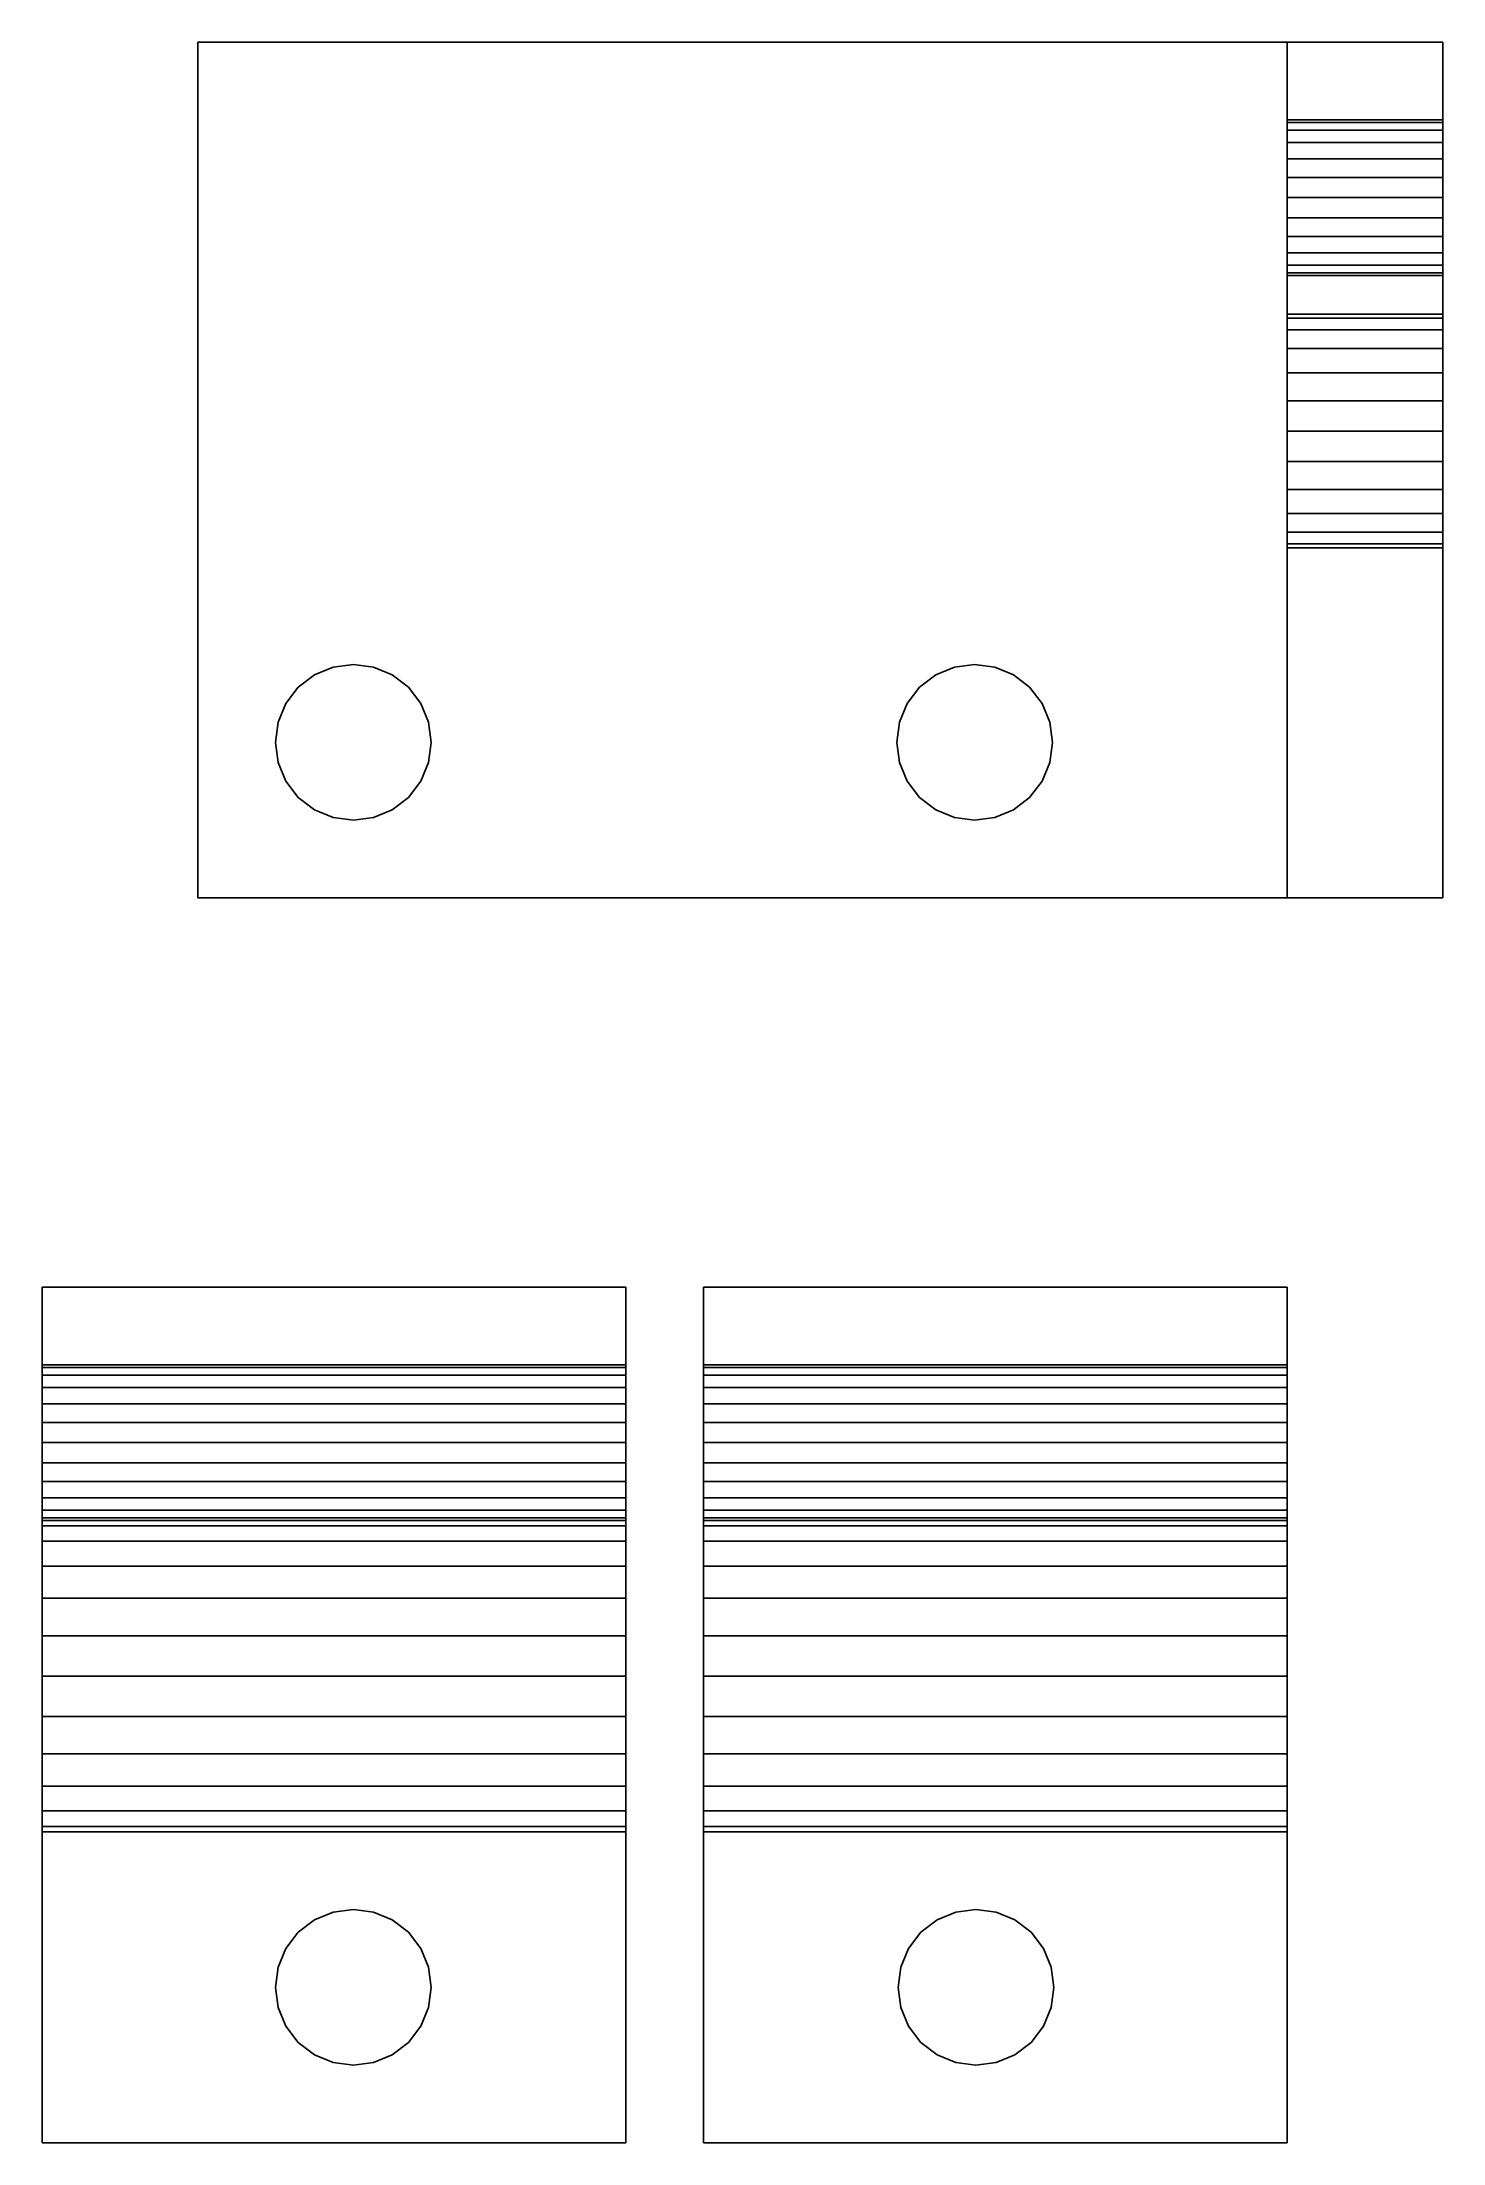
# Model space of a CAD drawing. Header units: metres. Extents: x 0 to 1.13, y 0 to 1.69.
import ezdxf

# ---------------------------------------------------------------- set-up
doc = ezdxf.new("R2010")
doc.units = ezdxf.units.M

msp = doc.modelspace()

# ---------------------------------------------------------------- linework, layer by layer
at = {"layer": 'MY3DLAYER'}
for p, q in [((0.125, 1.6875, 0.5), (0.125, 1, 0.5)), ((0.125, 1.6875, 0.625), (0.125, 1, 0.625)), ((0.125, 1.6875, 0.5), (0.125, 1.6875, 0.625)), ((1.125, 1.6875, 0.625), (0.125, 1.6875, 0.625)), ((1, 1.6875, 0.5), (0.125, 1.6875, 0.5)), ((1, 1.6875, 0.5), (1, 1, 0.5)), ((1, 1.6875, 0.5), (1, 1.6875, -0.375)), ((1, 1.6875, -0.375), (1, 1, -0.375)), ((1, 1.6875, -0.375), (1.125, 1.6875, -0.375)), ((1.125, 1.6875, 0.625), (1.125, 1.6875, -0.375)), ((1.125, 1.6875, -0.375), (1.125, 1, -0.375)), ((1.125, 1.6875, 0.625), (1.125, 1, 0.625)), ((1, 1.625, 0.375), (1, 1.6229, 0.3588)), ((1, 1.6229, 0.3912), (1, 1.625, 0.375)), ((1, 1.625, 0.375), (1.125, 1.625, 0.375)), ((1, 1.6166, 0.4063), (1, 1.6229, 0.3912)), ((1, 1.6229, 0.3588), (1, 1.6166, 0.3438)), ((1, 1.6229, 0.3912), (1.125, 1.6229, 0.3912)), ((1, 1.6229, 0.3588), (1.125, 1.6229, 0.3588)), ((1.125, 1.625, 0.375), (1.125, 1.6229, 0.3588)), ((1.125, 1.6229, 0.3912), (1.125, 1.625, 0.375)), ((1.125, 1.6229, 0.3588), (1.125, 1.6166, 0.3438)), ((1.125, 1.6166, 0.4063), (1.125, 1.6229, 0.3912)), ((1, 1.6067, 0.4192), (1, 1.6166, 0.4063)), ((1, 1.6166, 0.3438), (1, 1.6067, 0.3308)), ((1, 1.6166, 0.4063), (1.125, 1.6166, 0.4063)), ((1, 1.6166, 0.3438), (1.125, 1.6166, 0.3438)), ((1, 1.5938, 0.4291), (1, 1.6067, 0.4192)), ((1, 1.6067, 0.3308), (1, 1.5938, 0.3209)), ((1, 1.6067, 0.4192), (1.125, 1.6067, 0.4192)), ((1, 1.6067, 0.3308), (1.125, 1.6067, 0.3308)), ((1.125, 1.6166, 0.3438), (1.125, 1.6067, 0.3308)), ((1.125, 1.6067, 0.4192), (1.125, 1.6166, 0.4063)), ((1.125, 1.6067, 0.3308), (1.125, 1.5938, 0.3209)), ((1.125, 1.5938, 0.4291), (1.125, 1.6067, 0.4192)), ((1, 1.5787, 0.4354), (1, 1.5938, 0.4291)), ((1, 1.5938, 0.3209), (1, 1.5787, 0.3146)), ((1, 1.5938, 0.4291), (1.125, 1.5938, 0.4291)), ((1, 1.5938, 0.3209), (1.125, 1.5938, 0.3209)), ((1.125, 1.5938, 0.3209), (1.125, 1.5787, 0.3146)), ((1.125, 1.5787, 0.4354), (1.125, 1.5938, 0.4291)), ((1, 1.5625, 0.4375), (1, 1.5787, 0.4354)), ((1, 1.5787, 0.3146), (1, 1.5625, 0.3125)), ((1, 1.5787, 0.4354), (1.125, 1.5787, 0.4354)), ((1, 1.5787, 0.3146), (1.125, 1.5787, 0.3146)), ((1.125, 1.5787, 0.3146), (1.125, 1.5625, 0.3125)), ((1.125, 1.5625, 0.4375), (1.125, 1.5787, 0.4354)), ((1, 1.5463, 0.4354), (1, 1.5625, 0.4375)), ((1, 1.5625, 0.3125), (1, 1.5463, 0.3146)), ((1, 1.5625, 0.4375), (1.125, 1.5625, 0.4375)), ((1, 1.5625, 0.3125), (1.125, 1.5625, 0.3125)), ((1.125, 1.5625, 0.3125), (1.125, 1.5463, 0.3146)), ((1.125, 1.5463, 0.4354), (1.125, 1.5625, 0.4375)), ((1, 1.5313, 0.4291), (1, 1.5463, 0.4354)), ((1, 1.5463, 0.3146), (1, 1.5313, 0.3209)), ((1, 1.5463, 0.3146), (1.125, 1.5463, 0.3146)), ((1, 1.5463, 0.4354), (1.125, 1.5463, 0.4354)), ((1.125, 1.5463, 0.3146), (1.125, 1.5313, 0.3209)), ((1.125, 1.5313, 0.4291), (1.125, 1.5463, 0.4354)), ((1, 1.5183, 0.4192), (1, 1.5313, 0.4291)), ((1, 1.5313, 0.3209), (1, 1.5183, 0.3308)), ((1, 1.5313, 0.4291), (1.125, 1.5313, 0.4291)), ((1, 1.5313, 0.3209), (1.125, 1.5313, 0.3209)), ((1.125, 1.5313, 0.3209), (1.125, 1.5183, 0.3308)), ((1.125, 1.5183, 0.4192), (1.125, 1.5313, 0.4291)), ((1, 1.5084, 0.4063), (1, 1.5183, 0.4192)), ((1, 1.5183, 0.3308), (1, 1.5084, 0.3438)), ((1, 1.5183, 0.4192), (1.125, 1.5183, 0.4192)), ((1, 1.5183, 0.3308), (1.125, 1.5183, 0.3308)), ((1, 1.5084, 0.3438), (1, 1.5021, 0.3588)), ((1, 1.5021, 0.3912), (1, 1.5084, 0.4063)), ((1, 1.5084, 0.3438), (1.125, 1.5084, 0.3438)), ((1, 1.5084, 0.4063), (1.125, 1.5084, 0.4063)), ((1, 1.5021, 0.3588), (1, 1.5, 0.375)), ((1, 1.5, 0.375), (1, 1.5021, 0.3912)), ((1, 1.5021, 0.3588), (1.125, 1.5021, 0.3588)), ((1, 1.5021, 0.3912), (1.125, 1.5021, 0.3912)), ((1.125, 1.5084, 0.4063), (1.125, 1.5183, 0.4192)), ((1.125, 1.5183, 0.3308), (1.125, 1.5084, 0.3438)), ((1.125, 1.5021, 0.3912), (1.125, 1.5084, 0.4063)), ((1.125, 1.5084, 0.3438), (1.125, 1.5021, 0.3588)), ((1.125, 1.5021, 0.3588), (1.125, 1.5, 0.375)), ((1.125, 1.5, 0.375), (1.125, 1.5021, 0.3912)), ((1, 1.5, 0.375), (1.125, 1.5, 0.375)), ((1, 1.4688, 0.1875), (1, 1.4656, 0.2118)), ((1, 1.4656, 0.1632), (1, 1.4688, 0.1875)), ((1.125, 1.4688, 0.1875), (1, 1.4688, 0.1875)), ((1.125, 1.4688, 0.1875), (1.125, 1.4656, 0.2118)), ((1.125, 1.4656, 0.1632), (1.125, 1.4688, 0.1875)), ((1, 1.4656, 0.2118), (1, 1.4562, 0.2344)), ((1, 1.4562, 0.1406), (1, 1.4656, 0.1632)), ((1.125, 1.4656, 0.2118), (1, 1.4656, 0.2118)), ((1.125, 1.4656, 0.1632), (1, 1.4656, 0.1632)), ((1, 1.4562, 0.2344), (1, 1.4413, 0.2538)), ((1, 1.4413, 0.1212), (1, 1.4562, 0.1406)), ((1.125, 1.4562, 0.1406), (1, 1.4562, 0.1406)), ((1.125, 1.4562, 0.2344), (1, 1.4562, 0.2344)), ((1.125, 1.4562, 0.1406), (1.125, 1.4656, 0.1632)), ((1.125, 1.4656, 0.2118), (1.125, 1.4562, 0.2344)), ((1.125, 1.4413, 0.1212), (1.125, 1.4562, 0.1406)), ((1.125, 1.4562, 0.2344), (1.125, 1.4413, 0.2538)), ((1, 1.4413, 0.2538), (1, 1.4219, 0.2687)), ((1, 1.4219, 0.1063), (1, 1.4413, 0.1212)), ((1.125, 1.4413, 0.1212), (1, 1.4413, 0.1212)), ((1.125, 1.4413, 0.2538), (1, 1.4413, 0.2538)), ((1.125, 1.4219, 0.1063), (1.125, 1.4413, 0.1212)), ((1.125, 1.4413, 0.2538), (1.125, 1.4219, 0.2687)), ((1, 1.4219, 0.2687), (1, 1.3993, 0.2781)), ((1, 1.3993, 0.0969), (1, 1.4219, 0.1063)), ((1.125, 1.4219, 0.1063), (1, 1.4219, 0.1063)), ((1.125, 1.4219, 0.2687), (1, 1.4219, 0.2687)), ((1.125, 1.3993, 0.0969), (1.125, 1.4219, 0.1063)), ((1.125, 1.4219, 0.2687), (1.125, 1.3993, 0.2781)), ((1, 1.3993, 0.2781), (1, 1.375, 0.2813)), ((1, 1.375, 0.0938), (1, 1.3993, 0.0969)), ((1.125, 1.3993, 0.0969), (1, 1.3993, 0.0969)), ((1.125, 1.3993, 0.2781), (1, 1.3993, 0.2781)), ((1.125, 1.375, 0.0938), (1.125, 1.3993, 0.0969)), ((1.125, 1.3993, 0.2781), (1.125, 1.375, 0.2813)), ((1, 1.375, 0.2813), (1, 1.3507, 0.2781)), ((1, 1.3507, 0.0969), (1, 1.375, 0.0938)), ((1.125, 1.375, 0.0938), (1, 1.375, 0.0938)), ((1.125, 1.375, 0.2813), (1, 1.375, 0.2813)), ((1.125, 1.3507, 0.0969), (1.125, 1.375, 0.0938)), ((1.125, 1.375, 0.2813), (1.125, 1.3507, 0.2781)), ((1, 1.3507, 0.2781), (1, 1.3281, 0.2687)), ((1, 1.3281, 0.1063), (1, 1.3507, 0.0969)), ((1.125, 1.3507, 0.0969), (1, 1.3507, 0.0969)), ((1.125, 1.3507, 0.2781), (1, 1.3507, 0.2781)), ((1.125, 1.3281, 0.1063), (1.125, 1.3507, 0.0969)), ((1.125, 1.3507, 0.2781), (1.125, 1.3281, 0.2687)), ((1, 1.3281, 0.2687), (1, 1.3087, 0.2538)), ((1, 1.3087, 0.1212), (1, 1.3281, 0.1063)), ((1.125, 1.3281, 0.1063), (1, 1.3281, 0.1063)), ((1.125, 1.3281, 0.2687), (1, 1.3281, 0.2687)), ((1.125, 1.3087, 0.1212), (1.125, 1.3281, 0.1063)), ((1.125, 1.3281, 0.2687), (1.125, 1.3087, 0.2538)), ((1, 1.3087, 0.2538), (1, 1.2938, 0.2344)), ((1, 1.2938, 0.1406), (1, 1.3087, 0.1212)), ((1.125, 1.3087, 0.1212), (1, 1.3087, 0.1212)), ((1.125, 1.3087, 0.2538), (1, 1.3087, 0.2538)), ((1.125, 1.2938, 0.1406), (1.125, 1.3087, 0.1212)), ((1.125, 1.3087, 0.2538), (1.125, 1.2938, 0.2344)), ((1, 1.2938, 0.2344), (1, 1.2844, 0.2118)), ((1, 1.2844, 0.1632), (1, 1.2938, 0.1406)), ((1.125, 1.2938, 0.1406), (1, 1.2938, 0.1406)), ((1.125, 1.2938, 0.2344), (1, 1.2938, 0.2344)), ((1, 1.2844, 0.2118), (1, 1.2813, 0.1875)), ((1, 1.2813, 0.1875), (1, 1.2844, 0.1632)), ((1.125, 1.2844, 0.1632), (1, 1.2844, 0.1632)), ((1.125, 1.2844, 0.2118), (1, 1.2844, 0.2118)), ((1.125, 1.2844, 0.1632), (1.125, 1.2938, 0.1406)), ((1.125, 1.2938, 0.2344), (1.125, 1.2844, 0.2118)), ((1.125, 1.2813, 0.1875), (1.125, 1.2844, 0.1632)), ((1.125, 1.2844, 0.2118), (1.125, 1.2813, 0.1875)), ((1.125, 1.2813, 0.1875), (1, 1.2813, 0.1875)), ((0.2187, 1.1791, 0.625), (0.2338, 1.1854, 0.625)), ((0.2187, 1.1791, 0.5), (0.2338, 1.1854, 0.5)), ((0.2338, 1.1854, 0.625), (0.25, 1.1875, 0.625)), ((0.2338, 1.1854, 0.5), (0.25, 1.1875, 0.5)), ((0.2338, 1.1854, 0.5), (0.2338, 1.1854, 0.625)), ((0.25, 1.1875, 0.625), (0.2662, 1.1854, 0.625)), ((0.25, 1.1875, 0.5), (0.2662, 1.1854, 0.5)), ((0.25, 1.1875, 0.5), (0.25, 1.1875, 0.625)), ((0.2662, 1.1854, 0.625), (0.2812, 1.1791, 0.625)), ((0.2662, 1.1854, 0.5), (0.2812, 1.1791, 0.5)), ((0.2662, 1.1854, 0.5), (0.2662, 1.1854, 0.625)), ((0.7177, 1.1791, 0.5), (0.7328, 1.1854, 0.5)), ((0.7177, 1.1791, 0.625), (0.7328, 1.1854, 0.625)), ((0.7328, 1.1854, 0.625), (0.7489, 1.1875, 0.625)), ((0.7328, 1.1854, 0.5), (0.7489, 1.1875, 0.5)), ((0.7328, 1.1854, 0.5), (0.7328, 1.1854, 0.625)), ((0.7489, 1.1875, 0.5), (0.7651, 1.1854, 0.5)), ((0.7489, 1.1875, 0.625), (0.7651, 1.1854, 0.625)), ((0.7489, 1.1875, 0.5), (0.7489, 1.1875, 0.625)), ((0.7651, 1.1854, 0.5), (0.7802, 1.1791, 0.5)), ((0.7651, 1.1854, 0.625), (0.7802, 1.1791, 0.625)), ((0.7651, 1.1854, 0.5), (0.7651, 1.1854, 0.625)), ((0.1959, 1.1563, 0.625), (0.2058, 1.1692, 0.625)), ((0.1959, 1.1563, 0.5), (0.2058, 1.1692, 0.5)), ((0.2058, 1.1692, 0.625), (0.2187, 1.1791, 0.625)), ((0.2058, 1.1692, 0.5), (0.2187, 1.1791, 0.5)), ((0.2058, 1.1692, 0.5), (0.2058, 1.1692, 0.625)), ((0.2187, 1.1791, 0.5), (0.2187, 1.1791, 0.625)), ((0.2812, 1.1791, 0.625), (0.2942, 1.1692, 0.625)), ((0.2812, 1.1791, 0.5), (0.2812, 1.1791, 0.625)), ((0.2812, 1.1791, 0.5), (0.2942, 1.1692, 0.5)), ((0.2942, 1.1692, 0.625), (0.3041, 1.1563, 0.625)), ((0.2942, 1.1692, 0.5), (0.3041, 1.1563, 0.5)), ((0.2942, 1.1692, 0.5), (0.2942, 1.1692, 0.625)), ((0.6948, 1.1563, 0.625), (0.7047, 1.1692, 0.625)), ((0.6948, 1.1563, 0.5), (0.7047, 1.1692, 0.5)), ((0.7047, 1.1692, 0.625), (0.7177, 1.1791, 0.625)), ((0.7047, 1.1692, 0.5), (0.7177, 1.1791, 0.5)), ((0.7047, 1.1692, 0.5), (0.7047, 1.1692, 0.625)), ((0.7177, 1.1791, 0.5), (0.7177, 1.1791, 0.625)), ((0.7802, 1.1791, 0.625), (0.7931, 1.1692, 0.625)), ((0.7802, 1.1791, 0.5), (0.7931, 1.1692, 0.5)), ((0.7802, 1.1791, 0.5), (0.7802, 1.1791, 0.625)), ((0.7931, 1.1692, 0.625), (0.8031, 1.1563, 0.625)), ((0.7931, 1.1692, 0.5), (0.8031, 1.1563, 0.5)), ((0.7931, 1.1692, 0.5), (0.7931, 1.1692, 0.625)), ((0.1896, 1.1412, 0.625), (0.1959, 1.1563, 0.625)), ((0.1896, 1.1412, 0.5), (0.1959, 1.1563, 0.5)), ((0.1959, 1.1563, 0.5), (0.1959, 1.1563, 0.625)), ((0.3041, 1.1563, 0.625), (0.3104, 1.1412, 0.625)), ((0.3041, 1.1563, 0.5), (0.3104, 1.1412, 0.5)), ((0.3041, 1.1563, 0.5), (0.3041, 1.1563, 0.625)), ((0.6886, 1.1412, 0.5), (0.6948, 1.1563, 0.5)), ((0.6886, 1.1412, 0.625), (0.6948, 1.1563, 0.625)), ((0.6948, 1.1563, 0.5), (0.6948, 1.1563, 0.625)), ((0.8031, 1.1563, 0.625), (0.8093, 1.1412, 0.625)), ((0.8031, 1.1563, 0.5), (0.8093, 1.1412, 0.5)), ((0.8031, 1.1563, 0.5), (0.8031, 1.1563, 0.625)), ((0.1875, 1.125, 0.625), (0.1896, 1.1412, 0.625)), ((0.1875, 1.125, 0.5), (0.1896, 1.1412, 0.5)), ((0.1896, 1.1412, 0.5), (0.1896, 1.1412, 0.625)), ((0.3104, 1.1412, 0.625), (0.3125, 1.125, 0.625)), ((0.3104, 1.1412, 0.5), (0.3125, 1.125, 0.5)), ((0.3104, 1.1412, 0.5), (0.3104, 1.1412, 0.625)), ((0.6864, 1.125, 0.5), (0.6886, 1.1412, 0.5)), ((0.6864, 1.125, 0.625), (0.6886, 1.1412, 0.625)), ((0.6886, 1.1412, 0.5), (0.6886, 1.1412, 0.625)), ((0.8093, 1.1412, 0.625), (0.8114, 1.125, 0.625)), ((0.8093, 1.1412, 0.5), (0.8114, 1.125, 0.5)), ((0.8093, 1.1412, 0.5), (0.8093, 1.1412, 0.625)), ((0.1896, 1.1088, 0.625), (0.1875, 1.125, 0.625)), ((0.1896, 1.1088, 0.5), (0.1875, 1.125, 0.5)), ((0.1875, 1.125, 0.5), (0.1875, 1.125, 0.625)), ((0.3125, 1.125, 0.625), (0.3104, 1.1088, 0.625)), ((0.3125, 1.125, 0.5), (0.3104, 1.1088, 0.5)), ((0.3125, 1.125, 0.5), (0.3125, 1.125, 0.625)), ((0.6886, 1.1088, 0.625), (0.6864, 1.125, 0.625)), ((0.6886, 1.1088, 0.5), (0.6864, 1.125, 0.5)), ((0.6864, 1.125, 0.5), (0.6864, 1.125, 0.625)), ((0.8114, 1.125, 0.625), (0.8093, 1.1088, 0.625)), ((0.8114, 1.125, 0.5), (0.8093, 1.1088, 0.5)), ((0.8114, 1.125, 0.5), (0.8114, 1.125, 0.625)), ((0.1959, 1.0938, 0.625), (0.1896, 1.1088, 0.625)), ((0.1959, 1.0938, 0.5), (0.1896, 1.1088, 0.5)), ((0.1896, 1.1088, 0.5), (0.1896, 1.1088, 0.625)), ((0.3104, 1.1088, 0.625), (0.3041, 1.0938, 0.625)), ((0.3104, 1.1088, 0.5), (0.3041, 1.0938, 0.5)), ((0.3104, 1.1088, 0.5), (0.3104, 1.1088, 0.625)), ((0.6948, 1.0938, 0.625), (0.6886, 1.1088, 0.625)), ((0.6948, 1.0938, 0.5), (0.6886, 1.1088, 0.5)), ((0.6886, 1.1088, 0.5), (0.6886, 1.1088, 0.625)), ((0.8093, 1.1088, 0.625), (0.8031, 1.0938, 0.625)), ((0.8093, 1.1088, 0.5), (0.8031, 1.0938, 0.5)), ((0.8093, 1.1088, 0.5), (0.8093, 1.1088, 0.625)), ((0.2058, 1.0808, 0.625), (0.1959, 1.0938, 0.625)), ((0.2058, 1.0808, 0.5), (0.1959, 1.0938, 0.5)), ((0.1959, 1.0938, 0.5), (0.1959, 1.0938, 0.625)), ((0.2187, 1.0709, 0.625), (0.2058, 1.0808, 0.625)), ((0.2187, 1.0709, 0.5), (0.2058, 1.0808, 0.5)), ((0.2058, 1.0808, 0.5), (0.2058, 1.0808, 0.625)), ((0.2942, 1.0808, 0.625), (0.2812, 1.0709, 0.625)), ((0.2942, 1.0808, 0.5), (0.2812, 1.0709, 0.5)), ((0.3041, 1.0938, 0.625), (0.2942, 1.0808, 0.625)), ((0.3041, 1.0938, 0.5), (0.2942, 1.0808, 0.5)), ((0.2942, 1.0808, 0.5), (0.2942, 1.0808, 0.625)), ((0.3041, 1.0938, 0.5), (0.3041, 1.0938, 0.625)), ((0.7047, 1.0808, 0.625), (0.6948, 1.0938, 0.625)), ((0.7047, 1.0808, 0.5), (0.6948, 1.0938, 0.5)), ((0.6948, 1.0938, 0.5), (0.6948, 1.0938, 0.625)), ((0.7177, 1.0709, 0.625), (0.7047, 1.0808, 0.625)), ((0.7177, 1.0709, 0.5), (0.7047, 1.0808, 0.5)), ((0.7047, 1.0808, 0.5), (0.7047, 1.0808, 0.625)), ((0.7931, 1.0808, 0.625), (0.7802, 1.0709, 0.625)), ((0.7931, 1.0808, 0.5), (0.7802, 1.0709, 0.5)), ((0.8031, 1.0938, 0.625), (0.7931, 1.0808, 0.625)), ((0.8031, 1.0938, 0.5), (0.7931, 1.0808, 0.5)), ((0.7931, 1.0808, 0.5), (0.7931, 1.0808, 0.625)), ((0.8031, 1.0938, 0.5), (0.8031, 1.0938, 0.625)), ((0.2338, 1.0646, 0.625), (0.2187, 1.0709, 0.625)), ((0.2187, 1.0709, 0.5), (0.2187, 1.0709, 0.625)), ((0.2338, 1.0646, 0.5), (0.2187, 1.0709, 0.5)), ((0.25, 1.0625, 0.625), (0.2338, 1.0646, 0.625)), ((0.25, 1.0625, 0.5), (0.2338, 1.0646, 0.5)), ((0.2338, 1.0646, 0.5), (0.2338, 1.0646, 0.625)), ((0.2662, 1.0646, 0.625), (0.25, 1.0625, 0.625)), ((0.2662, 1.0646, 0.5), (0.25, 1.0625, 0.5)), ((0.2812, 1.0709, 0.625), (0.2662, 1.0646, 0.625)), ((0.2812, 1.0709, 0.5), (0.2662, 1.0646, 0.5)), ((0.2662, 1.0646, 0.5), (0.2662, 1.0646, 0.625)), ((0.2812, 1.0709, 0.5), (0.2812, 1.0709, 0.625)), ((0.7328, 1.0646, 0.625), (0.7177, 1.0709, 0.625)), ((0.7328, 1.0646, 0.5), (0.7177, 1.0709, 0.5)), ((0.7177, 1.0709, 0.5), (0.7177, 1.0709, 0.625)), ((0.7489, 1.0625, 0.625), (0.7328, 1.0646, 0.625)), ((0.7489, 1.0625, 0.5), (0.7328, 1.0646, 0.5)), ((0.7328, 1.0646, 0.5), (0.7328, 1.0646, 0.625)), ((0.7651, 1.0646, 0.625), (0.7489, 1.0625, 0.625)), ((0.7651, 1.0646, 0.5), (0.7489, 1.0625, 0.5)), ((0.7802, 1.0709, 0.625), (0.7651, 1.0646, 0.625)), ((0.7802, 1.0709, 0.5), (0.7651, 1.0646, 0.5)), ((0.7651, 1.0646, 0.5), (0.7651, 1.0646, 0.625)), ((0.7802, 1.0709, 0.5), (0.7802, 1.0709, 0.625)), ((0.25, 1.0625, 0.5), (0.25, 1.0625, 0.625)), ((0.7489, 1.0625, 0.5), (0.7489, 1.0625, 0.625)), ((0.125, 1, 0.5), (0.125, 1, 0.625)), ((0.125, 1, 0.625), (1.125, 1, 0.625)), ((0.125, 1, 0.5), (1, 1, 0.5)), ((1, 1, 0.5), (1, 1, -0.375)), ((1, 1, -0.375), (1.125, 1, -0.375)), ((1.125, 1, 0.625), (1.125, 1, -0.375)), ((0, 0, 0.5), (0, 0.6875, 0.5)), ((0, 0.6875), (0, 0.6875, 0.5)), ((0, 0), (0, 0.6875)), ((0, 0.6875, 0.5), (0.4688, 0.6875, 0.5)), ((0.4688, 0.6875), (0, 0.6875)), ((0.4688, 0), (0.4688, 0.6875)), ((0.4688, 0.6875), (0.4688, 0.6875, 0.5)), ((0.4688, 0.6875, 0.5), (0.4688, 0, 0.5)), ((0.5313, 0.6875), (1, 0.6875)), ((0.5313, 0), (0.5313, 0.6875)), ((0.5313, 0.6875), (0.5313, 0.6875, 0.5)), ((1, 0.6875, 0.5), (0.5313, 0.6875, 0.5)), ((0.5313, 0.6875, 0.5), (0.5313, 0, 0.5)), ((1, 0), (1, 0.6875)), ((1, 0.6875), (1, 0.6875, 0.5)), ((1, 0, 0.5), (1, 0.6875, 0.5)), ((0, 0.625, 0.375), (0, 0.6229, 0.3588)), ((0, 0.6229, 0.3912), (0, 0.625, 0.375)), ((0, 0.625, 0.375), (0.4688, 0.625, 0.375)), ((0.4688, 0.6229, 0.3912), (0.4688, 0.625, 0.375)), ((0.4688, 0.625, 0.375), (0.4688, 0.6229, 0.3588)), ((0.5313, 0.625, 0.375), (0.5313, 0.6229, 0.3588)), ((0.5313, 0.6229, 0.3912), (0.5313, 0.625, 0.375)), ((1, 0.625, 0.375), (0.5313, 0.625, 0.375)), ((1, 0.6229, 0.3912), (1, 0.625, 0.375)), ((1, 0.625, 0.375), (1, 0.6229, 0.3588)), ((0, 0.6229, 0.3588), (0, 0.6166, 0.3438)), ((0, 0.6166, 0.4063), (0, 0.6229, 0.3912)), ((0, 0.6229, 0.3912), (0.4688, 0.6229, 0.3912)), ((0, 0.6229, 0.3588), (0.4688, 0.6229, 0.3588)), ((0, 0.6166, 0.3438), (0, 0.6067, 0.3308)), ((0, 0.6067, 0.4192), (0, 0.6166, 0.4063)), ((0, 0.6166, 0.4063), (0.4688, 0.6166, 0.4063)), ((0, 0.6166, 0.3438), (0.4688, 0.6166, 0.3438)), ((0.4688, 0.6166, 0.4063), (0.4688, 0.6229, 0.3912)), ((0.4688, 0.6229, 0.3588), (0.4688, 0.6166, 0.3438)), ((0.4688, 0.6067, 0.4192), (0.4688, 0.6166, 0.4063)), ((0.4688, 0.6166, 0.3438), (0.4688, 0.6067, 0.3308)), ((0.5313, 0.6229, 0.3588), (0.5313, 0.6166, 0.3438)), ((0.5313, 0.6166, 0.4063), (0.5313, 0.6229, 0.3912)), ((1, 0.6229, 0.3912), (0.5313, 0.6229, 0.3912)), ((1, 0.6229, 0.3588), (0.5313, 0.6229, 0.3588)), ((0.5313, 0.6166, 0.3438), (0.5313, 0.6067, 0.3308)), ((0.5313, 0.6067, 0.4192), (0.5313, 0.6166, 0.4063)), ((1, 0.6166, 0.4063), (0.5313, 0.6166, 0.4063)), ((1, 0.6166, 0.3438), (0.5313, 0.6166, 0.3438)), ((1, 0.6166, 0.4063), (1, 0.6229, 0.3912)), ((1, 0.6229, 0.3588), (1, 0.6166, 0.3438)), ((1, 0.6067, 0.4192), (1, 0.6166, 0.4063)), ((1, 0.6166, 0.3438), (1, 0.6067, 0.3308)), ((0, 0.6067, 0.3308), (0, 0.5938, 0.3209)), ((0, 0.5938, 0.4291), (0, 0.6067, 0.4192)), ((0, 0.6067, 0.4192), (0.4688, 0.6067, 0.4192)), ((0, 0.6067, 0.3308), (0.4688, 0.6067, 0.3308)), ((0, 0.5938, 0.3209), (0, 0.5787, 0.3146)), ((0, 0.5787, 0.4354), (0, 0.5938, 0.4291)), ((0, 0.5938, 0.4291), (0.4688, 0.5938, 0.4291)), ((0, 0.5938, 0.3209), (0.4688, 0.5938, 0.3209)), ((0.4688, 0.5938, 0.4291), (0.4688, 0.6067, 0.4192)), ((0.4688, 0.6067, 0.3308), (0.4688, 0.5938, 0.3209)), ((0.4688, 0.5787, 0.4354), (0.4688, 0.5938, 0.4291)), ((0.4688, 0.5938, 0.3209), (0.4688, 0.5787, 0.3146)), ((0.5313, 0.6067, 0.3308), (0.5313, 0.5938, 0.3209)), ((0.5313, 0.5938, 0.4291), (0.5313, 0.6067, 0.4192)), ((1, 0.6067, 0.4192), (0.5313, 0.6067, 0.4192)), ((1, 0.6067, 0.3308), (0.5313, 0.6067, 0.3308)), ((0.5313, 0.5938, 0.3209), (0.5313, 0.5787, 0.3146)), ((0.5313, 0.5787, 0.4354), (0.5313, 0.5938, 0.4291)), ((1, 0.5938, 0.4291), (0.5313, 0.5938, 0.4291)), ((1, 0.5938, 0.3209), (0.5313, 0.5938, 0.3209)), ((1, 0.5938, 0.4291), (1, 0.6067, 0.4192)), ((1, 0.6067, 0.3308), (1, 0.5938, 0.3209)), ((1, 0.5787, 0.4354), (1, 0.5938, 0.4291)), ((1, 0.5938, 0.3209), (1, 0.5787, 0.3146)), ((0, 0.5787, 0.3146), (0, 0.5625, 0.3125)), ((0, 0.5625, 0.4375), (0, 0.5787, 0.4354)), ((0, 0.5787, 0.4354), (0.4688, 0.5787, 0.4354)), ((0, 0.5787, 0.3146), (0.4688, 0.5787, 0.3146)), ((0.4688, 0.5625, 0.4375), (0.4688, 0.5787, 0.4354)), ((0.4688, 0.5787, 0.3146), (0.4688, 0.5625, 0.3125)), ((0.5313, 0.5787, 0.3146), (0.5313, 0.5625, 0.3125)), ((0.5313, 0.5625, 0.4375), (0.5313, 0.5787, 0.4354)), ((1, 0.5787, 0.4354), (0.5313, 0.5787, 0.4354)), ((1, 0.5787, 0.3146), (0.5313, 0.5787, 0.3146)), ((1, 0.5625, 0.4375), (1, 0.5787, 0.4354)), ((1, 0.5787, 0.3146), (1, 0.5625, 0.3125)), ((0, 0.5625, 0.3125), (0, 0.5463, 0.3146)), ((0, 0.5463, 0.4354), (0, 0.5625, 0.4375)), ((0, 0.5625, 0.4375), (0.4688, 0.5625, 0.4375)), ((0, 0.5625, 0.3125), (0.4688, 0.5625, 0.3125)), ((0.4688, 0.5463, 0.4354), (0.4688, 0.5625, 0.4375)), ((0.4688, 0.5625, 0.3125), (0.4688, 0.5463, 0.3146)), ((0.5313, 0.5625, 0.3125), (0.5313, 0.5463, 0.3146)), ((0.5313, 0.5463, 0.4354), (0.5313, 0.5625, 0.4375)), ((1, 0.5625, 0.4375), (0.5313, 0.5625, 0.4375)), ((1, 0.5625, 0.3125), (0.5313, 0.5625, 0.3125)), ((1, 0.5463, 0.4354), (1, 0.5625, 0.4375)), ((1, 0.5625, 0.3125), (1, 0.5463, 0.3146)), ((0, 0.5463, 0.3146), (0, 0.5313, 0.3209)), ((0, 0.5313, 0.4291), (0, 0.5463, 0.4354)), ((0, 0.5463, 0.4354), (0.4688, 0.5463, 0.4354)), ((0, 0.5463, 0.3146), (0.4688, 0.5463, 0.3146)), ((0.4688, 0.5313, 0.4291), (0.4688, 0.5463, 0.4354)), ((0.4688, 0.5463, 0.3146), (0.4688, 0.5313, 0.3209)), ((0.5313, 0.5463, 0.3146), (0.5313, 0.5313, 0.3209)), ((0.5313, 0.5313, 0.4291), (0.5313, 0.5463, 0.4354)), ((1, 0.5463, 0.4354), (0.5313, 0.5463, 0.4354)), ((1, 0.5463, 0.3146), (0.5313, 0.5463, 0.3146)), ((1, 0.5313, 0.4291), (1, 0.5463, 0.4354)), ((1, 0.5463, 0.3146), (1, 0.5313, 0.3209)), ((0, 0.5313, 0.3209), (0, 0.5183, 0.3308)), ((0, 0.5183, 0.4192), (0, 0.5313, 0.4291)), ((0, 0.5313, 0.4291), (0.4688, 0.5313, 0.4291)), ((0, 0.5313, 0.3209), (0.4688, 0.5313, 0.3209)), ((0.4688, 0.5183, 0.4192), (0.4688, 0.5313, 0.4291)), ((0.4688, 0.5313, 0.3209), (0.4688, 0.5183, 0.3308)), ((0.5313, 0.5313, 0.3209), (0.5313, 0.5183, 0.3308)), ((0.5313, 0.5183, 0.4192), (0.5313, 0.5313, 0.4291)), ((1, 0.5313, 0.4291), (0.5313, 0.5313, 0.4291)), ((1, 0.5313, 0.3209), (0.5313, 0.5313, 0.3209)), ((1, 0.5183, 0.4192), (1, 0.5313, 0.4291)), ((1, 0.5313, 0.3209), (1, 0.5183, 0.3308)), ((0, 0.5183, 0.3308), (0, 0.5084, 0.3438)), ((0, 0.5084, 0.4063), (0, 0.5183, 0.4192)), ((0, 0.5183, 0.4192), (0.4688, 0.5183, 0.4192)), ((0, 0.5183, 0.3308), (0.4688, 0.5183, 0.3308)), ((0, 0.5084, 0.3438), (0, 0.5021, 0.3588)), ((0, 0.5021, 0.3912), (0, 0.5084, 0.4063)), ((0, 0.5084, 0.4063), (0.4688, 0.5084, 0.4063)), ((0, 0.5084, 0.3438), (0.4688, 0.5084, 0.3438)), ((0.4688, 0.5084, 0.4063), (0.4688, 0.5183, 0.4192)), ((0.4688, 0.5183, 0.3308), (0.4688, 0.5084, 0.3438)), ((0.4688, 0.5021, 0.3912), (0.4688, 0.5084, 0.4063)), ((0.4688, 0.5084, 0.3438), (0.4688, 0.5021, 0.3588)), ((0.5313, 0.5183, 0.3308), (0.5313, 0.5084, 0.3438)), ((0.5313, 0.5084, 0.4063), (0.5313, 0.5183, 0.4192)), ((1, 0.5183, 0.4192), (0.5313, 0.5183, 0.4192)), ((1, 0.5183, 0.3308), (0.5313, 0.5183, 0.3308)), ((0.5313, 0.5084, 0.3438), (0.5313, 0.5021, 0.3588)), ((0.5313, 0.5021, 0.3912), (0.5313, 0.5084, 0.4063)), ((1, 0.5084, 0.4063), (0.5313, 0.5084, 0.4063)), ((1, 0.5084, 0.3438), (0.5313, 0.5084, 0.3438)), ((1, 0.5084, 0.4063), (1, 0.5183, 0.4192)), ((1, 0.5183, 0.3308), (1, 0.5084, 0.3438)), ((1, 0.5021, 0.3912), (1, 0.5084, 0.4063)), ((1, 0.5084, 0.3438), (1, 0.5021, 0.3588)), ((0, 0.5, 0.375), (0, 0.5021, 0.3912)), ((0, 0.5021, 0.3588), (0, 0.5, 0.375)), ((0, 0.5021, 0.3912), (0.4688, 0.5021, 0.3912)), ((0, 0.5021, 0.3588), (0.4688, 0.5021, 0.3588)), ((0, 0.5, 0.1875), (0, 0.4957, 0.1551)), ((0, 0.4957, 0.2199), (0, 0.5, 0.1875)), ((0, 0.5, 0.1875), (0.4688, 0.5, 0.1875)), ((0, 0.5, 0.375), (0.4688, 0.5, 0.375)), ((0, 0.4957, 0.1551), (0, 0.4833, 0.125)), ((0, 0.4833, 0.25), (0, 0.4957, 0.2199)), ((0, 0.4957, 0.2199), (0.4688, 0.4957, 0.2199)), ((0, 0.4957, 0.1551), (0.4688, 0.4957, 0.1551)), ((0.4688, 0.5, 0.375), (0.4688, 0.5021, 0.3912)), ((0.4688, 0.5021, 0.3588), (0.4688, 0.5, 0.375)), ((0.4688, 0.4957, 0.2199), (0.4688, 0.5, 0.1875)), ((0.4688, 0.5, 0.1875), (0.4688, 0.4957, 0.1551)), ((0.4688, 0.4833, 0.25), (0.4688, 0.4957, 0.2199)), ((0.4688, 0.4957, 0.1551), (0.4688, 0.4833, 0.125)), ((0.5313, 0.5, 0.375), (0.5313, 0.5021, 0.3912)), ((0.5313, 0.5021, 0.3588), (0.5313, 0.5, 0.375)), ((1, 0.5021, 0.3912), (0.5313, 0.5021, 0.3912)), ((1, 0.5021, 0.3588), (0.5313, 0.5021, 0.3588)), ((0.5313, 0.5, 0.1875), (0.5313, 0.4957, 0.1551)), ((0.5313, 0.4957, 0.2199), (0.5313, 0.5, 0.1875)), ((1, 0.5, 0.1875), (0.5313, 0.5, 0.1875)), ((1, 0.5, 0.375), (0.5313, 0.5, 0.375)), ((0.5313, 0.4957, 0.1551), (0.5313, 0.4833, 0.125)), ((0.5313, 0.4833, 0.25), (0.5313, 0.4957, 0.2199)), ((1, 0.4957, 0.1551), (0.5313, 0.4957, 0.1551)), ((1, 0.4957, 0.2199), (0.5313, 0.4957, 0.2199)), ((1, 0.5, 0.375), (1, 0.5021, 0.3912)), ((1, 0.5021, 0.3588), (1, 0.5, 0.375)), ((1, 0.4957, 0.2199), (1, 0.5, 0.1875)), ((1, 0.5, 0.1875), (1, 0.4957, 0.1551)), ((1, 0.4833, 0.25), (1, 0.4957, 0.2199)), ((1, 0.4957, 0.1551), (1, 0.4833, 0.125)), ((0, 0.4833, 0.125), (0, 0.4634, 0.0991)), ((0, 0.4634, 0.2759), (0, 0.4833, 0.25)), ((0, 0.4833, 0.125), (0.4688, 0.4833, 0.125)), ((0, 0.4833, 0.25), (0.4688, 0.4833, 0.25)), ((0.4688, 0.4634, 0.2759), (0.4688, 0.4833, 0.25)), ((0.4688, 0.4833, 0.125), (0.4688, 0.4634, 0.0991)), ((0.5313, 0.4833, 0.125), (0.5313, 0.4634, 0.0991)), ((0.5313, 0.4634, 0.2759), (0.5313, 0.4833, 0.25)), ((1, 0.4833, 0.125), (0.5313, 0.4833, 0.125)), ((1, 0.4833, 0.25), (0.5313, 0.4833, 0.25)), ((1, 0.4634, 0.2759), (1, 0.4833, 0.25)), ((1, 0.4833, 0.125), (1, 0.4634, 0.0991)), ((0, 0.4634, 0.0991), (0, 0.4375, 0.0792)), ((0, 0.4375, 0.2958), (0, 0.4634, 0.2759)), ((0, 0.4634, 0.2759), (0.4688, 0.4634, 0.2759)), ((0, 0.4634, 0.0991), (0.4688, 0.4634, 0.0991)), ((0.4688, 0.4375, 0.2958), (0.4688, 0.4634, 0.2759)), ((0.4688, 0.4634, 0.0991), (0.4688, 0.4375, 0.0792)), ((0.5313, 0.4634, 0.0991), (0.5313, 0.4375, 0.0792)), ((0.5313, 0.4375, 0.2958), (0.5313, 0.4634, 0.2759)), ((1, 0.4634, 0.0991), (0.5313, 0.4634, 0.0991)), ((1, 0.4634, 0.2759), (0.5313, 0.4634, 0.2759)), ((1, 0.4375, 0.2958), (1, 0.4634, 0.2759)), ((1, 0.4634, 0.0991), (1, 0.4375, 0.0792)), ((0, 0.4375, 0.0792), (0, 0.4074, 0.0668)), ((0, 0.4074, 0.3082), (0, 0.4375, 0.2958)), ((0, 0.4375, 0.2958), (0.4688, 0.4375, 0.2958)), ((0, 0.4375, 0.0792), (0.4688, 0.4375, 0.0792)), ((0.4688, 0.4074, 0.3082), (0.4688, 0.4375, 0.2958)), ((0.4688, 0.4375, 0.0792), (0.4688, 0.4074, 0.0668)), ((0.5313, 0.4375, 0.0792), (0.5313, 0.4074, 0.0668)), ((0.5313, 0.4074, 0.3082), (0.5313, 0.4375, 0.2958)), ((1, 0.4375, 0.0792), (0.5313, 0.4375, 0.0792)), ((1, 0.4375, 0.2958), (0.5313, 0.4375, 0.2958)), ((1, 0.4074, 0.3082), (1, 0.4375, 0.2958)), ((1, 0.4375, 0.0792), (1, 0.4074, 0.0668)), ((0, 0.375, 0.3125), (0, 0.4074, 0.3082)), ((0, 0.4074, 0.0668), (0, 0.375, 0.0625)), ((0, 0.4074, 0.3082), (0.4688, 0.4074, 0.3082)), ((0, 0.4074, 0.0668), (0.4688, 0.4074, 0.0668)), ((0.4688, 0.375, 0.3125), (0.4688, 0.4074, 0.3082)), ((0.4688, 0.4074, 0.0668), (0.4688, 0.375, 0.0625)), ((0.5313, 0.4074, 0.0668), (0.5313, 0.375, 0.0625)), ((0.5313, 0.375, 0.3125), (0.5313, 0.4074, 0.3082)), ((1, 0.4074, 0.3082), (0.5313, 0.4074, 0.3082)), ((1, 0.4074, 0.0668), (0.5313, 0.4074, 0.0668)), ((1, 0.375, 0.3125), (1, 0.4074, 0.3082)), ((1, 0.4074, 0.0668), (1, 0.375, 0.0625)), ((0, 0.3426, 0.3082), (0, 0.375, 0.3125)), ((0, 0.375, 0.0625), (0, 0.3426, 0.0668)), ((0, 0.375, 0.3125), (0.4688, 0.375, 0.3125)), ((0, 0.375, 0.0625), (0.4688, 0.375, 0.0625)), ((0.4688, 0.3426, 0.3082), (0.4688, 0.375, 0.3125)), ((0.4688, 0.375, 0.0625), (0.4688, 0.3426, 0.0668)), ((0.5313, 0.375, 0.0625), (0.5313, 0.3426, 0.0668)), ((0.5313, 0.3426, 0.3082), (0.5313, 0.375, 0.3125)), ((1, 0.375, 0.3125), (0.5313, 0.375, 0.3125)), ((1, 0.375, 0.0625), (0.5313, 0.375, 0.0625)), ((1, 0.375, 0.0625), (1, 0.3426, 0.0668)), ((1, 0.3426, 0.3082), (1, 0.375, 0.3125)), ((0, 0.3125, 0.2958), (0, 0.3426, 0.3082)), ((0, 0.3426, 0.0668), (0, 0.3125, 0.0792)), ((0, 0.3426, 0.3082), (0.4688, 0.3426, 0.3082)), ((0, 0.3426, 0.0668), (0.4688, 0.3426, 0.0668)), ((0.4688, 0.3125, 0.2958), (0.4688, 0.3426, 0.3082)), ((0.4688, 0.3426, 0.0668), (0.4688, 0.3125, 0.0792)), ((0.5313, 0.3426, 0.0668), (0.5313, 0.3125, 0.0792)), ((0.5313, 0.3125, 0.2958), (0.5313, 0.3426, 0.3082)), ((1, 0.3426, 0.3082), (0.5313, 0.3426, 0.3082)), ((1, 0.3426, 0.0668), (0.5313, 0.3426, 0.0668)), ((1, 0.3426, 0.0668), (1, 0.3125, 0.0792)), ((1, 0.3125, 0.2958), (1, 0.3426, 0.3082)), ((0, 0.2866, 0.2759), (0, 0.3125, 0.2958)), ((0, 0.3125, 0.0792), (0, 0.2866, 0.0991)), ((0, 0.3125, 0.2958), (0.4688, 0.3125, 0.2958)), ((0, 0.3125, 0.0792), (0.4688, 0.3125, 0.0792)), ((0.4688, 0.2866, 0.2759), (0.4688, 0.3125, 0.2958)), ((0.4688, 0.3125, 0.0792), (0.4688, 0.2866, 0.0991)), ((0.5313, 0.3125, 0.0792), (0.5313, 0.2866, 0.0991)), ((0.5313, 0.2866, 0.2759), (0.5313, 0.3125, 0.2958)), ((1, 0.3125, 0.2958), (0.5313, 0.3125, 0.2958)), ((1, 0.3125, 0.0792), (0.5313, 0.3125, 0.0792)), ((1, 0.3125, 0.0792), (1, 0.2866, 0.0991)), ((1, 0.2866, 0.2759), (1, 0.3125, 0.2958)), ((0, 0.2667, 0.25), (0, 0.2866, 0.2759)), ((0, 0.2866, 0.0991), (0, 0.2667, 0.125)), ((0, 0.2866, 0.2759), (0.4688, 0.2866, 0.2759)), ((0, 0.2866, 0.0991), (0.4688, 0.2866, 0.0991)), ((0.4688, 0.2667, 0.25), (0.4688, 0.2866, 0.2759)), ((0.4688, 0.2866, 0.0991), (0.4688, 0.2667, 0.125)), ((0.5313, 0.2866, 0.0991), (0.5313, 0.2667, 0.125)), ((0.5313, 0.2667, 0.25), (0.5313, 0.2866, 0.2759)), ((1, 0.2866, 0.2759), (0.5313, 0.2866, 0.2759)), ((1, 0.2866, 0.0991), (0.5313, 0.2866, 0.0991)), ((1, 0.2667, 0.25), (1, 0.2866, 0.2759)), ((1, 0.2866, 0.0991), (1, 0.2667, 0.125)), ((0, 0.2543, 0.2199), (0, 0.2667, 0.25)), ((0, 0.2667, 0.125), (0, 0.2543, 0.1551)), ((0, 0.2667, 0.25), (0.4688, 0.2667, 0.25)), ((0, 0.2667, 0.125), (0.4688, 0.2667, 0.125)), ((0, 0.25, 0.1875), (0, 0.2543, 0.2199)), ((0, 0.2543, 0.1551), (0, 0.25, 0.1875)), ((0, 0.2543, 0.2199), (0.4688, 0.2543, 0.2199)), ((0, 0.2543, 0.1551), (0.4688, 0.2543, 0.1551)), ((0.4688, 0.2543, 0.2199), (0.4688, 0.2667, 0.25)), ((0.4688, 0.2667, 0.125), (0.4688, 0.2543, 0.1551)), ((0.4688, 0.2543, 0.1551), (0.4688, 0.25, 0.1875)), ((0.4688, 0.25, 0.1875), (0.4688, 0.2543, 0.2199)), ((0.5313, 0.2667, 0.125), (0.5313, 0.2543, 0.1551)), ((0.5313, 0.2543, 0.2199), (0.5313, 0.2667, 0.25)), ((1, 0.2667, 0.25), (0.5313, 0.2667, 0.25)), ((1, 0.2667, 0.125), (0.5313, 0.2667, 0.125)), ((0.5313, 0.2543, 0.1551), (0.5313, 0.25, 0.1875)), ((0.5313, 0.25, 0.1875), (0.5313, 0.2543, 0.2199)), ((1, 0.2543, 0.1551), (0.5313, 0.2543, 0.1551)), ((1, 0.2543, 0.2199), (0.5313, 0.2543, 0.2199)), ((1, 0.2543, 0.2199), (1, 0.2667, 0.25)), ((1, 0.2667, 0.125), (1, 0.2543, 0.1551)), ((1, 0.2543, 0.1551), (1, 0.25, 0.1875)), ((1, 0.25, 0.1875), (1, 0.2543, 0.2199)), ((0, 0.25, 0.1875), (0.4688, 0.25, 0.1875)), ((1, 0.25, 0.1875), (0.5313, 0.25, 0.1875)), ((0.25, 0.1875), (0.2338, 0.1854)), ((0.25, 0.1875, 0.5), (0.2338, 0.1854, 0.5)), ((0.25, 0.1875), (0.25, 0.1875, 0.5)), ((0.2662, 0.1854), (0.25, 0.1875)), ((0.2662, 0.1854, 0.5), (0.25, 0.1875, 0.5)), ((0.7338, 0.1854), (0.75, 0.1875)), ((0.7338, 0.1854, 0.5), (0.75, 0.1875, 0.5)), ((0.75, 0.1875), (0.7662, 0.1854)), ((0.75, 0.1875, 0.5), (0.7662, 0.1854, 0.5)), ((0.75, 0.1875), (0.75, 0.1875, 0.5)), ((0.2058, 0.1692), (0.1959, 0.1563)), ((0.2058, 0.1692, 0.5), (0.1959, 0.1563, 0.5)), ((0.2187, 0.1791), (0.2058, 0.1692)), ((0.2187, 0.1791, 0.5), (0.2058, 0.1692, 0.5)), ((0.2058, 0.1692), (0.2058, 0.1692, 0.5)), ((0.2338, 0.1854), (0.2187, 0.1791)), ((0.2338, 0.1854, 0.5), (0.2187, 0.1791, 0.5)), ((0.2187, 0.1791), (0.2187, 0.1791, 0.5)), ((0.2338, 0.1854), (0.2338, 0.1854, 0.5)), ((0.2662, 0.1854), (0.2662, 0.1854, 0.5)), ((0.2812, 0.1791), (0.2662, 0.1854)), ((0.2812, 0.1791, 0.5), (0.2662, 0.1854, 0.5)), ((0.2812, 0.1791), (0.2812, 0.1791, 0.5)), ((0.2942, 0.1692), (0.2812, 0.1791)), ((0.2942, 0.1692, 0.5), (0.2812, 0.1791, 0.5)), ((0.2942, 0.1692), (0.2942, 0.1692, 0.5)), ((0.3041, 0.1563), (0.2942, 0.1692)), ((0.3041, 0.1563, 0.5), (0.2942, 0.1692, 0.5)), ((0.6959, 0.1563), (0.7058, 0.1692)), ((0.6959, 0.1563, 0.5), (0.7058, 0.1692, 0.5)), ((0.7058, 0.1692), (0.7188, 0.1791)), ((0.7058, 0.1692, 0.5), (0.7188, 0.1791, 0.5)), ((0.7058, 0.1692), (0.7058, 0.1692, 0.5)), ((0.7188, 0.1791), (0.7338, 0.1854)), ((0.7188, 0.1791, 0.5), (0.7338, 0.1854, 0.5)), ((0.7188, 0.1791), (0.7188, 0.1791, 0.5)), ((0.7338, 0.1854), (0.7338, 0.1854, 0.5)), ((0.7662, 0.1854), (0.7813, 0.1791)), ((0.7662, 0.1854, 0.5), (0.7813, 0.1791, 0.5)), ((0.7662, 0.1854), (0.7662, 0.1854, 0.5)), ((0.7813, 0.1791), (0.7942, 0.1692)), ((0.7813, 0.1791, 0.5), (0.7942, 0.1692, 0.5)), ((0.7813, 0.1791), (0.7813, 0.1791, 0.5)), ((0.7942, 0.1692), (0.8041, 0.1563)), ((0.7942, 0.1692, 0.5), (0.8041, 0.1563, 0.5)), ((0.7942, 0.1692), (0.7942, 0.1692, 0.5)), ((0.1959, 0.1563), (0.1896, 0.1412)), ((0.1959, 0.1563, 0.5), (0.1896, 0.1412, 0.5)), ((0.1959, 0.1563), (0.1959, 0.1563, 0.5)), ((0.3041, 0.1563), (0.3041, 0.1563, 0.5)), ((0.3104, 0.1412), (0.3041, 0.1563)), ((0.3104, 0.1412, 0.5), (0.3041, 0.1563, 0.5)), ((0.6896, 0.1412), (0.6959, 0.1563)), ((0.6896, 0.1412, 0.5), (0.6959, 0.1563, 0.5)), ((0.6959, 0.1563), (0.6959, 0.1563, 0.5)), ((0.8041, 0.1563), (0.8104, 0.1412)), ((0.8041, 0.1563, 0.5), (0.8104, 0.1412, 0.5)), ((0.8041, 0.1563), (0.8041, 0.1563, 0.5)), ((0.1896, 0.1412), (0.1875, 0.125)), ((0.1896, 0.1412, 0.5), (0.1875, 0.125, 0.5)), ((0.1896, 0.1412), (0.1896, 0.1412, 0.5)), ((0.3104, 0.1412), (0.3104, 0.1412, 0.5)), ((0.3125, 0.125), (0.3104, 0.1412)), ((0.3125, 0.125, 0.5), (0.3104, 0.1412, 0.5)), ((0.6875, 0.125), (0.6896, 0.1412)), ((0.6875, 0.125, 0.5), (0.6896, 0.1412, 0.5)), ((0.6896, 0.1412), (0.6896, 0.1412, 0.5)), ((0.8104, 0.1412), (0.8125, 0.125)), ((0.8104, 0.1412, 0.5), (0.8125, 0.125, 0.5)), ((0.8104, 0.1412), (0.8104, 0.1412, 0.5)), ((0.1875, 0.125), (0.1896, 0.1088)), ((0.1875, 0.125), (0.1875, 0.125, 0.5)), ((0.1875, 0.125, 0.5), (0.1896, 0.1088, 0.5)), ((0.3104, 0.1088), (0.3125, 0.125)), ((0.3104, 0.1088, 0.5), (0.3125, 0.125, 0.5)), ((0.3125, 0.125), (0.3125, 0.125, 0.5)), ((0.6875, 0.125), (0.6875, 0.125, 0.5)), ((0.6896, 0.1088), (0.6875, 0.125)), ((0.6896, 0.1088, 0.5), (0.6875, 0.125, 0.5)), ((0.8125, 0.125), (0.8104, 0.1088)), ((0.8125, 0.125, 0.5), (0.8104, 0.1088, 0.5)), ((0.8125, 0.125), (0.8125, 0.125, 0.5)), ((0.1896, 0.1088), (0.1896, 0.1088, 0.5)), ((0.1896, 0.1088, 0.5), (0.1959, 0.0938, 0.5)), ((0.1896, 0.1088), (0.1959, 0.0938)), ((0.3041, 0.0938), (0.3104, 0.1088)), ((0.3041, 0.0938, 0.5), (0.3104, 0.1088, 0.5)), ((0.3104, 0.1088), (0.3104, 0.1088, 0.5)), ((0.6896, 0.1088), (0.6896, 0.1088, 0.5)), ((0.6959, 0.0938), (0.6896, 0.1088)), ((0.6959, 0.0938, 0.5), (0.6896, 0.1088, 0.5)), ((0.8104, 0.1088), (0.8041, 0.0938)), ((0.8104, 0.1088, 0.5), (0.8041, 0.0938, 0.5)), ((0.8104, 0.1088), (0.8104, 0.1088, 0.5)), ((0.1959, 0.0938, 0.5), (0.2058, 0.0808, 0.5)), ((0.1959, 0.0938), (0.2058, 0.0808)), ((0.1959, 0.0938), (0.1959, 0.0938, 0.5)), ((0.2942, 0.0808), (0.3041, 0.0938)), ((0.2942, 0.0808, 0.5), (0.3041, 0.0938, 0.5)), ((0.3041, 0.0938), (0.3041, 0.0938, 0.5)), ((0.6959, 0.0938), (0.6959, 0.0938, 0.5)), ((0.7058, 0.0808), (0.6959, 0.0938)), ((0.7058, 0.0808, 0.5), (0.6959, 0.0938, 0.5)), ((0.8041, 0.0938), (0.7942, 0.0808)), ((0.8041, 0.0938, 0.5), (0.7942, 0.0808, 0.5)), ((0.8041, 0.0938), (0.8041, 0.0938, 0.5)), ((0.2058, 0.0808, 0.5), (0.2187, 0.0709, 0.5)), ((0.2058, 0.0808), (0.2187, 0.0709)), ((0.2058, 0.0808), (0.2058, 0.0808, 0.5)), ((0.2187, 0.0709, 0.5), (0.2338, 0.0646, 0.5)), ((0.2187, 0.0709), (0.2338, 0.0646)), ((0.2187, 0.0709), (0.2187, 0.0709, 0.5)), ((0.2662, 0.0646), (0.2812, 0.0709)), ((0.2662, 0.0646, 0.5), (0.2812, 0.0709, 0.5)), ((0.2812, 0.0709), (0.2942, 0.0808)), ((0.2812, 0.0709, 0.5), (0.2942, 0.0808, 0.5)), ((0.2812, 0.0709), (0.2812, 0.0709, 0.5)), ((0.2942, 0.0808), (0.2942, 0.0808, 0.5)), ((0.7188, 0.0709), (0.7058, 0.0808)), ((0.7058, 0.0808), (0.7058, 0.0808, 0.5)), ((0.7188, 0.0709, 0.5), (0.7058, 0.0808, 0.5)), ((0.7338, 0.0646), (0.7188, 0.0709)), ((0.7188, 0.0709), (0.7188, 0.0709, 0.5)), ((0.7338, 0.0646, 0.5), (0.7188, 0.0709, 0.5)), ((0.7813, 0.0709), (0.7662, 0.0646)), ((0.7813, 0.0709, 0.5), (0.7662, 0.0646, 0.5)), ((0.7942, 0.0808), (0.7813, 0.0709)), ((0.7942, 0.0808, 0.5), (0.7813, 0.0709, 0.5)), ((0.7813, 0.0709), (0.7813, 0.0709, 0.5)), ((0.7942, 0.0808), (0.7942, 0.0808, 0.5)), ((0.2338, 0.0646, 0.5), (0.25, 0.0625, 0.5)), ((0.2338, 0.0646), (0.25, 0.0625)), ((0.2338, 0.0646), (0.2338, 0.0646, 0.5)), ((0.25, 0.0625, 0.5), (0.2662, 0.0646, 0.5)), ((0.25, 0.0625), (0.2662, 0.0646)), ((0.25, 0.0625), (0.25, 0.0625, 0.5)), ((0.2662, 0.0646), (0.2662, 0.0646, 0.5)), ((0.75, 0.0625), (0.7338, 0.0646)), ((0.7338, 0.0646), (0.7338, 0.0646, 0.5)), ((0.75, 0.0625, 0.5), (0.7338, 0.0646, 0.5)), ((0.7662, 0.0646), (0.75, 0.0625)), ((0.7662, 0.0646, 0.5), (0.75, 0.0625, 0.5)), ((0.75, 0.0625), (0.75, 0.0625, 0.5)), ((0.7662, 0.0646), (0.7662, 0.0646, 0.5)), ((0, 0), (0, 0, 0.5)), ((0.4688, 0), (0, 0)), ((0, 0, 0.5), (0.4688, 0, 0.5)), ((0.4688, 0, 0.5), (0.4688, 0)), ((1, 0, 0.5), (0.5313, 0, 0.5)), ((0.5313, 0), (1, 0)), ((0.5313, 0, 0.5), (0.5313, 0)), ((1, 0), (1, 0, 0.5))]:
    msp.add_line(p, q, dxfattribs=at)

doc.saveas('drawing.dxf')
